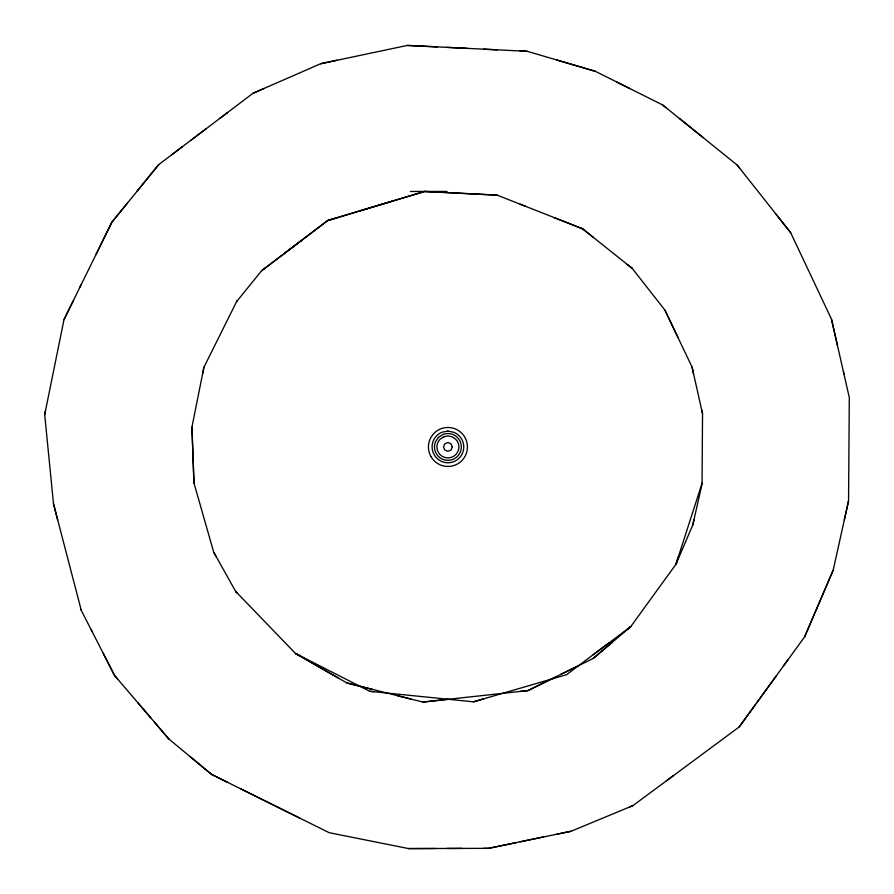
<?xml version="1.0" encoding="UTF-8"?>
<svg xmlns="http://www.w3.org/2000/svg" width="894" height="894" viewBox="0 0 894 894"><rect width="100%" height="100%" fill="white"/><g stroke="black" fill="none" stroke-linecap="round" stroke-linejoin="round"><path stroke-width="1.34" d="M701.79 410.279L702.539 413.665L702.058 483.989L692.772 525.024L675.931 564.326L630.751 626.616L627.8 629.119M844.316 520.017L848.562 500.841L849.3 397.562L843.366 371.435M194.02 483.252L191.942 427.108L203.91 367.278L236.631 301.58L261.54 270.826L264.881 268.267M202.592 373.815L203.91 367.278M57.663 520.017L53.495 503.78L44.7 414.637L63.988 319.661L81.276 284.46M44.7 414.637L45.56 410.491M783.423 666.03L804.611 636.863L833.186 570.193L848.562 500.841M692.772 525.024L693.9 520.017M678.591 556.169L675.931 564.326L702.058 483.252M833.186 570.193L804.611 636.863M95.904 254.701L111.851 222.226L158.741 164.608L182.298 146.772M63.988 319.661L73.174 300.987M79.935 287.186L111.851 222.226L127.484 203.005M788.251 659.381L739.17 726.956L632.952 805.606L571.165 831.241L556.716 834.247M739.17 726.956L755.531 704.45M756.894 702.539L776.171 676.043M136.883 191.461L158.741 164.608M237.122 300.987L236.631 301.58L237.223 300.898M612.066 642.473L593.392 658.353L560.672 674.467M626.85 629.544L630.751 626.616L593.124 658.476M261.54 270.826L301.367 240.542M410.424 195.73L327.718 220.527L283.588 254.03M269.887 264.479L327.718 220.527L424.661 191.461L497.176 195.138L525.672 206.369M190.992 140.213L252.991 93.289L320.633 63.742L407.318 45.426L437.278 46.901M264.132 268.848L269.988 264.412M171.48 154.953L205.866 128.959M219.734 118.444L227.568 112.532M609.339 642.641L566.528 674.713L473.496 701.824L369.714 691.308L295.478 653.458L235.658 591.437L213.677 552.112L193.897 482.771L191.942 427.108M593.292 654.654L630.751 626.616M666.432 780.797L673.528 775.556M578.574 665.65L527.952 690.593L422.951 702.058L397.629 695.722M556.66 676.445L527.952 690.593L520.185 691.431M252.991 93.289L264.132 88.45M629.868 806.869L632.952 805.606M360.025 210.828L392.354 201.139M410.759 195.607L424.661 191.461L497.176 195.138M327.718 220.527L337.284 217.667M473.496 701.824L483.576 698.884M320.633 63.742L337.284 60.233M543.653 836.918L488.638 848.339L483.576 848.361M520.14 841.802L571.165 831.241M516.151 842.64L488.638 848.339L447 848.451M422.951 702.058L447.246 699.387M461.941 848.406L408.536 848.574L329.182 832.694L211.487 774.338L168.754 738.925L154.416 722.162M408.536 848.574L435.233 848.507M410.424 191.461L447 191.461M520.14 50.958L527.214 51.293L595.348 71.319L662.745 105.023L737.215 165.088L739.584 168.072M467.271 48.354L407.318 45.426M483.576 49.17L527.214 51.293M447 47.36L497.254 49.84M369.714 691.308L373.86 691.732M300.708 656.129L295.478 653.458L347.006 683.005L372.329 689.352M347.006 683.005L410.759 699.007M556.716 59.976L595.348 71.319M554.146 217.6L582.642 228.83L632.214 268.39L664.935 310.14L692.045 367.043L693.576 373.815M580.396 227.948L582.642 228.83L593.124 237.201M520.14 204.167L582.642 228.83M299.758 818.099L240.911 788.91M227.568 782.328L211.487 774.338L190.12 756.626M616.592 81.935L629.868 88.584M295.478 653.458L337.82 677.764M627.23 264.412L632.214 268.39L629.868 266.501M662.745 105.023L666.432 107.995M679.395 118.444L703.008 137.497M168.899 739.047L137.687 702.539M236.832 592.633L235.658 591.437L237.189 593.035M150.684 717.748L114.533 675.451L91.076 629.544M117.829 679.317L114.533 675.451L103.235 653.29M737.215 165.088L790.698 232.742L831.476 319.158L843.947 373.983M776.171 214.325L790.698 232.742M213.677 552.112L215.946 556.169M53.495 503.78L81.276 610.345M80.594 609.015L91.903 631.164M677.976 337.474L664.935 310.14M193.897 482.771L194.121 483.509M831.476 319.158L837.41 345.296M692.045 367.043L702.539 413.665M452.297 446.933L451.001 450.051L447.905 451.314L444.799 450.051L443.513 446.933L444.799 443.826L447.905 442.541L451.001 443.826L452.297 446.933M438.406 437.434L435.501 441.804A13.388 13.388 0 0 0 446.184 460.22A13.388 13.388 0 0 0 461.215 445.19A13.388 13.388 0 0 0 442.798 434.573L438.406 437.434M443.703 436.797L440.139 439.155A10.985 10.985 0 0 0 440.139 454.688A10.985 10.985 0 0 0 455.672 454.7A10.985 10.985 0 0 0 455.672 439.155L452.107 436.797L447.905 435.937L443.703 436.797M447.905 431.042L441.826 432.283A15.813 15.813 0 0 0 435.456 456.622A15.813 15.813 0 0 0 460.533 456.566A15.813 15.813 0 0 0 453.984 432.35L447.905 431.042M431.053 456.722A19.5 19.5 0 0 0 464.824 456.711A19.5 19.5 0 0 0 447.928 427.466A19.5 19.5 0 0 0 431.053 456.722"/></g></svg>
